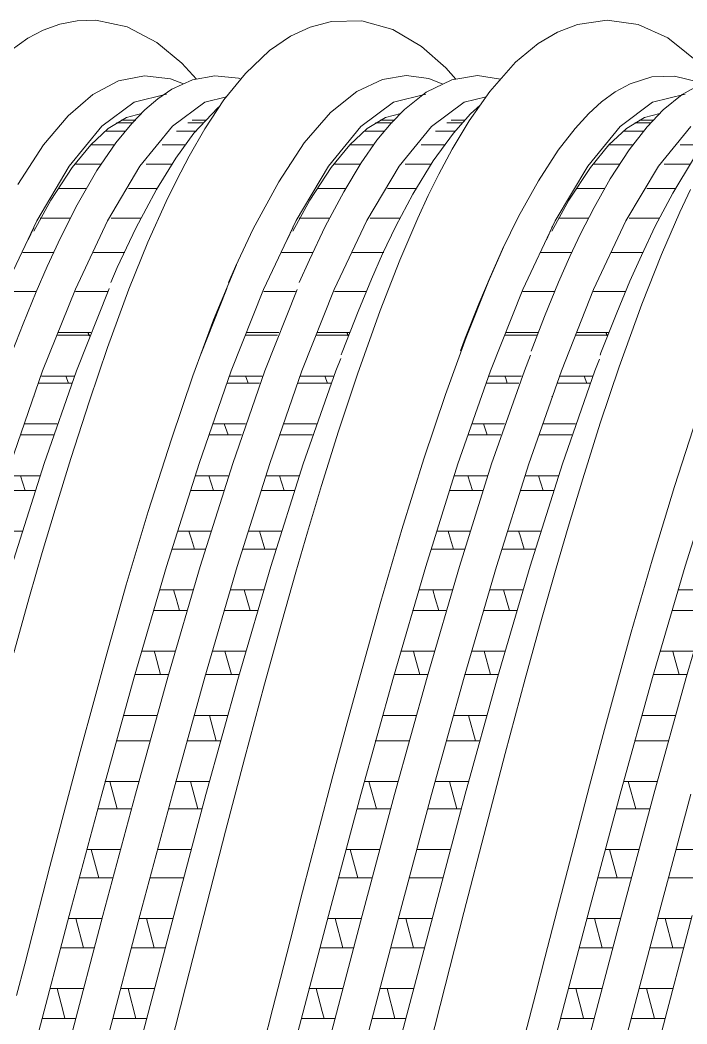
# Model space of a CAD drawing. Header units: millimetres. Extents: x 4229 to 8429, y -1187 to 1783.
# Drawn here: x 6300.36 to 6318.78, y -365.31 to -337.58 of the extents above; entities that cross this region are included whole.
import ezdxf

# ---------------------------------------------------------------- set-up
doc = ezdxf.new("R2010")
doc.units = ezdxf.units.MM

msp = doc.modelspace()

# ---------------------------------------------------------------- linework, layer by layer
at = {"linetype": 'Continuous', "lineweight": 5}
for p, q in [((6301.454, -337.697), (6300.999, -337.861)), ((6301.94, -337.602), (6301.454, -337.697)), ((6302.453, -337.59), (6301.94, -337.602)), ((6303.319, -337.774), (6302.453, -337.59)), ((6308.963, -337.622), (6308.373, -337.777)), ((6309.803, -337.609), (6308.963, -337.622)), ((6310.656, -337.846), (6309.803, -337.609)), ((6316.58, -337.584), (6315.763, -337.702)), ((6317.434, -337.705), (6316.58, -337.584)), ((6300.999, -337.861), (6300.576, -338.085)), ((6304.142, -338.202), (6303.319, -337.774)), ((6308.373, -337.777), (6307.827, -338.033)), ((6311.452, -338.31), (6310.656, -337.846)), ((6315.204, -337.916), (6314.671, -338.232)), ((6315.763, -337.702), (6315.204, -337.916)), ((6318.259, -338.073), (6317.434, -337.705)), ((6300.576, -338.085), (6300.114, -338.411)), ((6304.83, -338.771), (6304.142, -338.202)), ((6307.827, -338.033), (6307.254, -338.426)), ((6314.671, -338.232), (6314.052, -338.747)), ((6319.286, -338.907), (6318.259, -338.073)), ((6307.254, -338.426), (6306.586, -339.059)), ((6312.121, -338.899), (6311.452, -338.31)), ((6305.238, -339.213), (6304.83, -338.771)), ((6314.052, -338.747), (6313.34, -339.553)), ((6306.586, -339.059), (6305.994, -339.79)), ((6312.395, -339.218), (6312.121, -338.899)), ((6303.076, -339.266), (6302.369, -339.642)), ((6303.796, -339.121), (6303.076, -339.266)), ((6304.519, -339.206), (6303.796, -339.121)), ((6304.875, -339.347), (6304.519, -339.206)), ((6305.122, -339.235), (6304.552, -339.495)), ((6305.737, -339.122), (6305.122, -339.235)), ((6306.393, -339.185), (6305.737, -339.122)), ((6306.461, -339.212), (6306.393, -339.185)), ((6310.372, -339.223), (6309.662, -339.554)), ((6311.029, -339.119), (6310.372, -339.223)), ((6311.654, -339.199), (6311.029, -339.119)), ((6312.285, -339.236), (6311.577, -339.579)), ((6312.039, -339.355), (6311.654, -339.199)), ((6312.999, -339.119), (6312.285, -339.236)), ((6313.636, -339.218), (6312.999, -339.119)), ((6317.214, -339.342), (6316.798, -339.567)), ((6317.81, -339.156), (6317.214, -339.342)), ((6318.442, -339.13), (6317.81, -339.156)), ((6319.118, -339.298), (6318.442, -339.13)), ((6319.249, -339.307), (6318.65, -339.636)), ((6304.401, -339.631), (6303.51, -339.854)), ((6304.552, -339.495), (6304.162, -339.76)), ((6304.402, -339.631), (6304.401, -339.631)), ((6309.662, -339.554), (6308.937, -340.134)), ((6311.567, -339.631), (6310.675, -339.853)), ((6311.577, -339.579), (6310.98, -340.05)), ((6313.34, -339.553), (6312.764, -340.371)), ((6316.798, -339.567), (6316.419, -339.845)), ((6318.731, -339.631), (6317.829, -339.854)), ((6318.65, -339.636), (6318.126, -340.065)), ((6302.369, -339.642), (6301.685, -340.229)), ((6303.51, -339.854), (6302.618, -340.518)), ((6304.162, -339.76), (6303.806, -340.066)), ((6305.464, -339.854), (6304.572, -340.518)), ((6305.994, -339.79), (6305.463, -340.592)), ((6306.064, -339.704), (6305.464, -339.854)), ((6310.675, -339.853), (6309.772, -340.521)), ((6312.629, -339.853), (6311.726, -340.521)), ((6313.235, -339.702), (6312.629, -339.853)), ((6316.419, -339.845), (6316.073, -340.162)), ((6317.829, -339.854), (6316.938, -340.52)), ((6303.298, -340.276), (6303.719, -340.163)), ((6303.806, -340.066), (6303.444, -340.438)), ((6305.82, -340.006), (6305.164, -340.708)), ((6305.881, -339.96), (6305.82, -340.006)), ((6308.937, -340.134), (6308.211, -340.975)), ((6310.454, -340.276), (6310.875, -340.163)), ((6310.98, -340.05), (6310.608, -340.43)), ((6312.808, -340.173), (6312.33, -340.711)), ((6313.07, -339.936), (6312.808, -340.173)), ((6316.073, -340.162), (6315.693, -340.578)), ((6317.615, -340.276), (6318.036, -340.163)), ((6318.126, -340.065), (6317.687, -340.532)), ((6301.685, -340.229), (6301.009, -341.03)), ((6302.795, -340.582), (6303.298, -340.276)), ((6303.444, -340.438), (6303.003, -340.978)), ((6303.481, -340.423), (6303.025, -340.423)), ((6303.472, -340.423), (6303.057, -340.423)), ((6303.554, -340.347), (6303.156, -340.347)), ((6303.537, -340.347), (6303.182, -340.347)), ((6305.423, -340.423), (6304.996, -340.423)), ((6305.499, -340.347), (6305.118, -340.347)), ((6309.951, -340.582), (6310.454, -340.276)), ((6310.636, -340.423), (6310.181, -340.423)), ((6310.628, -340.423), (6310.213, -340.423)), ((6310.608, -340.43), (6310.219, -340.903)), ((6310.71, -340.347), (6310.312, -340.347)), ((6310.693, -340.347), (6310.338, -340.347)), ((6312.579, -340.423), (6312.152, -340.423)), ((6312.655, -340.347), (6312.274, -340.347)), ((6312.764, -340.371), (6312.295, -341.153)), ((6317.113, -340.582), (6317.615, -340.276)), ((6317.798, -340.423), (6317.342, -340.423)), ((6317.79, -340.423), (6317.374, -340.423)), ((6317.871, -340.347), (6317.473, -340.347)), ((6317.854, -340.347), (6317.5, -340.347)), ((6302.618, -340.518), (6301.715, -341.618)), ((6302.312, -341.033), (6302.795, -340.582)), ((6303.26, -340.652), (6302.714, -340.652)), ((6303.279, -340.652), (6302.721, -340.652)), ((6304.572, -340.518), (6303.669, -341.618)), ((6305.164, -340.708), (6304.662, -341.396)), ((6305.232, -340.652), (6304.68, -340.652)), ((6305.463, -340.592), (6305.031, -341.343)), ((6309.772, -340.521), (6308.881, -341.617)), ((6309.468, -341.033), (6309.951, -340.582)), ((6310.416, -340.652), (6309.87, -340.652)), ((6310.435, -340.652), (6309.876, -340.652)), ((6311.726, -340.521), (6310.835, -341.617)), ((6312.33, -340.711), (6311.777, -341.469)), ((6312.388, -340.652), (6311.836, -340.652)), ((6315.693, -340.578), (6315.228, -341.182)), ((6316.938, -340.52), (6316.047, -341.615)), ((6316.63, -341.033), (6317.113, -340.582)), ((6317.577, -340.652), (6317.032, -340.652)), ((6317.596, -340.652), (6317.038, -340.652)), ((6317.687, -340.532), (6317.19, -341.172)), ((6318.892, -340.52), (6318.001, -341.615)), ((6303.003, -340.978), (6302.482, -341.738)), ((6308.211, -340.975), (6307.505, -342.052)), ((6310.219, -340.903), (6309.786, -341.523)), ((6301.009, -341.03), (6300.295, -342.122)), ((6301.803, -341.653), (6302.312, -341.033)), ((6302.982, -341.032), (6302.313, -341.032)), ((6302.979, -341.032), (6302.319, -341.032)), ((6304.934, -341.032), (6304.284, -341.032)), ((6308.959, -341.653), (6309.468, -341.033)), ((6310.137, -341.032), (6309.469, -341.032)), ((6310.135, -341.032), (6309.475, -341.032)), ((6312.089, -341.032), (6311.439, -341.032)), ((6312.295, -341.153), (6311.925, -341.841)), ((6315.228, -341.182), (6314.679, -342.027)), ((6316.121, -341.653), (6316.63, -341.033)), ((6317.299, -341.032), (6316.63, -341.032)), ((6317.297, -341.032), (6316.637, -341.032)), ((6317.19, -341.172), (6316.667, -341.97)), ((6319.251, -341.032), (6318.601, -341.032)), ((6300.652, -341.561), (6300.651, -341.561)), ((6300.738, -341.438), (6300.738, -341.435)), ((6302.61, -341.561), (6301.879, -341.561)), ((6302.598, -341.561), (6301.882, -341.561)), ((6304.568, -341.561), (6303.842, -341.561)), ((6304.662, -341.396), (6304.128, -342.264)), ((6305.031, -341.343), (6304.689, -341.997)), ((6307.808, -341.561), (6307.807, -341.561)), ((6307.894, -341.438), (6307.894, -341.435)), ((6309.766, -341.561), (6309.035, -341.561)), ((6309.754, -341.561), (6309.038, -341.561)), ((6309.786, -341.523), (6309.301, -342.325)), ((6311.724, -341.561), (6310.998, -341.561)), ((6311.777, -341.469), (6311.21, -342.397)), ((6314.969, -341.561), (6314.968, -341.561)), ((6315.055, -341.438), (6315.055, -341.435)), ((6316.927, -341.561), (6316.196, -341.561)), ((6316.915, -341.561), (6316.199, -341.561)), ((6318.885, -341.561), (6318.159, -341.561)), ((6318.967, -341.419), (6318.391, -342.361)), ((6301.715, -341.618), (6300.824, -343.126)), ((6301.207, -342.555), (6301.803, -341.653)), ((6302.482, -341.738), (6301.933, -342.691)), ((6303.669, -341.618), (6302.778, -343.126)), ((6308.881, -341.617), (6307.99, -343.124)), ((6308.363, -342.555), (6308.959, -341.653)), ((6310.835, -341.617), (6309.944, -343.124)), ((6311.925, -341.841), (6311.634, -342.428)), ((6316.047, -341.615), (6315.144, -343.128)), ((6315.524, -342.555), (6316.121, -341.653)), ((6318.001, -341.615), (6317.098, -343.128)), ((6304.689, -341.997), (6304.396, -342.598)), ((6307.505, -342.052), (6306.801, -343.354)), ((6314.679, -342.027), (6314.134, -343.008)), ((6316.667, -341.97), (6316.218, -342.762)), ((6302.19, -342.235), (6301.409, -342.235)), ((6302.199, -342.235), (6301.418, -342.235)), ((6303.801, -342.235), (6303.356, -342.235)), ((6304.151, -342.235), (6303.371, -342.235)), ((6304.128, -342.264), (6303.559, -343.332)), ((6309.346, -342.235), (6308.565, -342.235)), ((6309.355, -342.235), (6308.574, -342.235)), ((6309.301, -342.325), (6308.79, -343.284)), ((6310.957, -342.235), (6310.512, -342.235)), ((6311.307, -342.235), (6310.526, -342.235)), ((6311.21, -342.397), (6310.742, -343.279)), ((6316.508, -342.235), (6315.727, -342.235)), ((6316.516, -342.235), (6315.736, -342.235)), ((6318.118, -342.235), (6317.673, -342.235)), ((6318.468, -342.235), (6317.688, -342.235)), ((6318.391, -342.361), (6317.91, -343.276)), ((6318.88, -342.263), (6318.587, -342.888)), ((6300.738, -343.416), (6301.207, -342.555)), ((6304.396, -342.598), (6303.893, -343.72)), ((6307.894, -343.416), (6308.363, -342.555)), ((6311.634, -342.428), (6311.345, -343.052)), ((6315.055, -343.416), (6315.524, -342.555)), ((6301.933, -342.691), (6301.476, -343.597)), ((6316.218, -342.762), (6315.846, -343.49)), ((6318.587, -342.888), (6318.08, -344.056)), ((6300.824, -343.126), (6299.932, -345.019)), ((6301.75, -343.051), (6300.917, -343.051)), ((6301.751, -343.051), (6300.937, -343.051)), ((6302.778, -343.126), (6301.887, -345.019)), ((6303.707, -343.051), (6302.875, -343.051)), ((6303.709, -343.051), (6302.876, -343.051)), ((6307.99, -343.124), (6307.087, -345.025)), ((6308.906, -343.051), (6308.073, -343.051)), ((6308.907, -343.051), (6308.093, -343.051)), ((6309.944, -343.124), (6309.041, -345.025)), ((6310.863, -343.051), (6310.03, -343.051)), ((6310.865, -343.051), (6310.032, -343.051)), ((6311.345, -343.052), (6310.851, -344.215)), ((6314.134, -343.008), (6313.69, -343.912)), ((6315.144, -343.128), (6314.252, -345.022)), ((6316.067, -343.051), (6315.234, -343.051)), ((6316.069, -343.051), (6315.254, -343.051)), ((6317.098, -343.128), (6316.206, -345.022)), ((6318.025, -343.051), (6317.192, -343.051)), ((6318.026, -343.051), (6317.194, -343.051)), ((6300.738, -343.319), (6300.585, -343.65)), ((6300.738, -343.298), (6300.738, -343.319)), ((6303.559, -343.332), (6303.047, -344.417)), ((6306.801, -343.354), (6306.314, -344.387)), ((6307.894, -343.319), (6307.741, -343.65)), ((6307.894, -343.298), (6307.894, -343.319)), ((6308.79, -343.284), (6308.352, -344.202)), ((6310.742, -343.279), (6310.375, -344.045)), ((6315.055, -343.319), (6314.902, -343.65)), ((6315.055, -343.298), (6315.055, -343.319)), ((6315.846, -343.49), (6315.55, -344.118)), ((6317.91, -343.276), (6317.525, -344.086)), ((6301.476, -343.597), (6301.109, -344.39)), ((6303.893, -343.72), (6303.367, -345.017)), ((6301.286, -344.003), (6300.433, -344.003)), ((6301.287, -344.003), (6300.738, -344.003)), ((6303.25, -344.003), (6302.385, -344.003)), ((6303.239, -344.003), (6302.386, -344.003)), ((6306.489, -344.003), (6306.487, -344.003)), ((6308.442, -344.003), (6307.589, -344.003)), ((6308.443, -344.003), (6307.894, -344.003)), ((6310.406, -344.003), (6309.54, -344.003)), ((6310.395, -344.003), (6309.542, -344.003)), ((6310.375, -344.045), (6310.066, -344.744)), ((6313.298, -344.803), (6313.717, -343.859)), ((6313.69, -343.912), (6313.346, -344.682)), ((6313.65, -344.003), (6313.648, -344.003)), ((6315.603, -344.003), (6314.75, -344.003)), ((6315.604, -344.003), (6315.055, -344.003)), ((6317.567, -344.003), (6316.702, -344.003)), ((6317.556, -344.003), (6316.703, -344.003)), ((6318.08, -344.056), (6317.536, -345.427)), ((6305.702, -345.866), (6306.335, -344.341)), ((6308.352, -344.202), (6308.074, -344.833)), ((6310.851, -344.215), (6310.313, -345.602)), ((6315.55, -344.118), (6315.239, -344.825)), ((6317.525, -344.086), (6317.21, -344.793)), ((6301.109, -344.39), (6300.804, -345.092)), ((6303.047, -344.417), (6302.866, -344.837)), ((6306.314, -344.387), (6306.12, -344.837)), ((6310.066, -344.744), (6309.698, -345.632)), ((6312.683, -346.356), (6313.298, -344.803)), ((6313.346, -344.682), (6313.037, -345.42)), ((6315.239, -344.825), (6314.848, -345.775)), ((6317.21, -344.793), (6316.844, -345.667)), ((6300.809, -345.085), (6299.934, -345.085)), ((6300.804, -345.092), (6300.444, -345.97)), ((6300.815, -345.085), (6300.738, -345.085)), ((6301.887, -345.019), (6300.984, -347.276)), ((6302.76, -345.085), (6301.887, -345.085)), ((6302.774, -345.085), (6301.892, -345.085)), ((6302.81, -345.025), (6301.919, -347.272)), ((6303.367, -345.017), (6302.774, -346.63)), ((6302.821, -345.001), (6302.81, -345.025)), ((6306.063, -345.025), (6305.342, -346.843)), ((6306.076, -344.998), (6306.063, -345.025)), ((6307.087, -345.025), (6306.195, -347.272)), ((6307.965, -345.085), (6307.09, -345.085)), ((6308.018, -345.025), (6307.126, -347.272)), ((6307.971, -345.085), (6307.894, -345.085)), ((6309.041, -345.025), (6308.149, -347.272)), ((6309.916, -345.085), (6309.043, -345.085)), ((6309.929, -345.085), (6309.048, -345.085)), ((6314.252, -345.022), (6313.361, -347.269)), ((6315.126, -345.085), (6314.251, -345.085)), ((6315.132, -345.085), (6315.055, -345.085)), ((6316.206, -345.022), (6315.315, -347.269)), ((6317.077, -345.085), (6316.204, -345.085)), ((6317.091, -345.085), (6316.21, -345.085)), ((6313.037, -345.42), (6312.66, -346.369)), ((6317.536, -345.427), (6316.909, -347.159)), ((6309.698, -345.632), (6309.258, -346.758)), ((6310.313, -345.602), (6309.682, -347.36)), ((6316.844, -345.667), (6316.408, -346.777)), ((6300.444, -345.97), (6300.144, -346.747)), ((6305.134, -347.41), (6305.702, -345.866)), ((6314.848, -345.775), (6314.478, -346.733)), ((6302.269, -346.291), (6301.383, -346.291)), ((6302.283, -346.291), (6301.394, -346.291)), ((6301.415, -346.211), (6302.302, -346.211)), ((6301.426, -346.211), (6302.315, -346.211)), ((6302.265, -346.303), (6302.228, -346.211)), ((6302.276, -346.311), (6302.237, -346.211)), ((6307.475, -346.291), (6306.586, -346.291)), ((6306.618, -346.211), (6307.507, -346.211)), ((6309.425, -346.291), (6308.539, -346.291)), ((6309.439, -346.291), (6308.55, -346.291)), ((6308.571, -346.211), (6309.458, -346.211)), ((6308.582, -346.211), (6309.471, -346.211)), ((6309.421, -346.303), (6309.384, -346.211)), ((6309.432, -346.311), (6309.393, -346.211)), ((6314.637, -346.291), (6313.747, -346.291)), ((6313.78, -346.211), (6314.669, -346.211)), ((6316.587, -346.291), (6315.701, -346.291)), ((6316.6, -346.291), (6315.711, -346.291)), ((6315.732, -346.211), (6316.619, -346.211)), ((6315.744, -346.211), (6316.632, -346.211)), ((6316.582, -346.303), (6316.545, -346.211)), ((6316.593, -346.311), (6316.554, -346.211)), ((6312.114, -347.924), (6312.683, -346.356)), ((6312.66, -346.369), (6312.53, -346.717)), ((6302.774, -346.63), (6302.274, -348.101)), ((6309.258, -346.758), (6309.233, -346.826)), ((6314.463, -346.838), (6314.292, -347.269)), ((6316.408, -346.777), (6316.385, -346.84)), ((6309.218, -346.932), (6309.084, -347.269)), ((6316.37, -346.946), (6316.238, -347.276)), ((6300.984, -347.276), (6300.092, -349.838)), ((6301.919, -347.272), (6301.027, -349.834)), ((6306.195, -347.272), (6305.304, -349.834)), ((6307.126, -347.272), (6306.235, -349.834)), ((6308.149, -347.272), (6307.258, -349.834)), ((6309.084, -347.269), (6308.181, -349.842)), ((6309.682, -347.36), (6309.158, -348.934)), ((6313.361, -347.269), (6312.458, -349.842)), ((6314.292, -347.269), (6313.389, -349.842)), ((6315.315, -347.269), (6314.412, -349.842)), ((6316.238, -347.276), (6315.347, -349.838)), ((6316.909, -347.159), (6316.389, -348.72)), ((6301.782, -347.614), (6300.878, -347.614)), ((6301.787, -347.614), (6300.888, -347.614)), ((6300.949, -347.417), (6301.852, -347.417)), ((6300.963, -347.417), (6301.858, -347.417)), ((6301.626, -347.417), (6301.699, -347.614)), ((6301.627, -347.417), (6301.701, -347.614)), ((6304.539, -349.156), (6305.134, -347.41)), ((6306.978, -347.614), (6306.08, -347.614)), ((6306.154, -347.417), (6307.051, -347.417)), ((6306.615, -347.488), (6306.588, -347.417)), ((6306.659, -347.614), (6306.615, -347.488)), ((6308.938, -347.614), (6308.034, -347.614)), ((6308.942, -347.614), (6308.044, -347.614)), ((6308.104, -347.417), (6309.008, -347.417)), ((6308.119, -347.417), (6309.014, -347.417)), ((6308.782, -347.417), (6308.855, -347.614)), ((6308.783, -347.417), (6308.857, -347.614)), ((6314.14, -347.614), (6313.241, -347.614)), ((6313.315, -347.417), (6314.213, -347.417)), ((6313.776, -347.488), (6313.75, -347.417)), ((6313.82, -347.614), (6313.776, -347.488)), ((6316.099, -347.614), (6315.195, -347.614)), ((6316.104, -347.614), (6315.206, -347.614)), ((6315.266, -347.417), (6316.169, -347.417)), ((6315.28, -347.417), (6316.175, -347.417)), ((6315.944, -347.417), (6316.017, -347.614)), ((6315.944, -347.417), (6316.019, -347.614)), ((6311.517, -349.702), (6312.114, -347.924)), ((6300.738, -347.978), (6300.738, -347.994)), ((6302.274, -348.101), (6301.76, -349.691)), ((6307.894, -347.978), (6307.894, -347.994)), ((6315.055, -347.978), (6315.055, -347.994)), ((6300.473, -348.739), (6301.385, -348.739)), ((6300.738, -348.739), (6301.389, -348.739)), ((6305.68, -348.739), (6306.584, -348.739)), ((6306.003, -348.739), (6306.107, -349.044)), ((6307.629, -348.739), (6308.541, -348.739)), ((6307.894, -348.739), (6308.545, -348.739)), ((6312.841, -348.739), (6313.745, -348.739)), ((6313.165, -348.739), (6313.269, -349.044)), ((6314.79, -348.739), (6315.702, -348.739)), ((6315.055, -348.739), (6315.706, -348.739)), ((6316.389, -348.72), (6315.91, -350.254)), ((6318.441, -350.469), (6319.053, -348.565)), ((6301.284, -349.044), (6300.371, -349.044)), ((6301.288, -349.044), (6300.738, -349.044)), ((6306.479, -349.044), (6305.574, -349.044)), ((6308.439, -349.044), (6307.527, -349.044)), ((6308.443, -349.044), (6307.894, -349.044)), ((6309.158, -348.934), (6308.687, -350.435)), ((6313.64, -349.044), (6312.735, -349.044)), ((6315.601, -349.044), (6314.688, -349.044)), ((6315.605, -349.044), (6315.055, -349.044)), ((6303.901, -351.156), (6304.539, -349.156)), ((6301.027, -349.834), (6300.124, -352.68)), ((6301.76, -349.691), (6301.325, -351.103)), ((6305.304, -349.834), (6304.401, -352.68)), ((6306.235, -349.834), (6305.332, -352.68)), ((6307.258, -349.834), (6306.355, -352.68)), ((6308.181, -349.842), (6307.29, -352.675)), ((6310.909, -351.656), (6311.517, -349.702)), ((6312.458, -349.842), (6311.567, -352.675)), ((6313.389, -349.842), (6312.498, -352.675)), ((6314.412, -349.842), (6313.521, -352.675)), ((6315.347, -349.838), (6314.456, -352.671)), ((6319.624, -349.838), (6318.732, -352.671)), ((6299.996, -350.17), (6300.909, -350.17)), ((6300.498, -350.574), (6300.369, -350.17)), ((6300.738, -350.17), (6300.913, -350.17)), ((6305.199, -350.17), (6306.11, -350.17)), ((6305.703, -350.574), (6305.573, -350.17)), ((6307.152, -350.17), (6308.065, -350.17)), ((6307.654, -350.574), (6307.524, -350.17)), ((6307.894, -350.17), (6308.069, -350.17)), ((6312.361, -350.17), (6313.271, -350.17)), ((6312.864, -350.574), (6312.735, -350.17)), ((6314.314, -350.17), (6315.227, -350.17)), ((6314.815, -350.574), (6314.686, -350.17)), ((6315.055, -350.17), (6315.23, -350.17)), ((6308.687, -350.435), (6308.3, -351.726)), ((6315.91, -350.254), (6315.507, -351.589)), ((6300.776, -350.574), (6299.864, -350.574)), ((6300.786, -350.574), (6300.738, -350.574)), ((6305.979, -350.574), (6305.069, -350.574)), ((6307.932, -350.574), (6307.02, -350.574)), ((6307.942, -350.574), (6307.894, -350.574)), ((6313.14, -350.574), (6312.23, -350.574)), ((6315.093, -350.574), (6314.181, -350.574)), ((6315.103, -350.574), (6315.055, -350.574)), ((6317.825, -352.497), (6318.441, -350.469)), ((6301.325, -351.103), (6300.972, -352.289)), ((6303.294, -353.186), (6303.901, -351.156)), ((6299.51, -351.7), (6300.424, -351.7)), ((6304.711, -351.7), (6305.632, -351.7)), ((6305.022, -351.7), (6305.093, -351.92)), ((6306.666, -351.7), (6307.58, -351.7)), ((6306.974, -351.7), (6307.004, -351.795)), ((6307.004, -351.795), (6307.126, -352.194)), ((6308.3, -351.726), (6307.98, -352.837)), ((6310.331, -353.639), (6310.909, -351.656)), ((6311.873, -351.7), (6312.793, -351.7)), ((6312.184, -351.7), (6312.255, -351.92)), ((6313.827, -351.7), (6314.741, -351.7)), ((6314.135, -351.7), (6314.165, -351.795)), ((6314.165, -351.795), (6314.287, -352.194)), ((6315.507, -351.589), (6315.175, -352.723)), ((6305.093, -351.92), (6305.175, -352.194)), ((6312.255, -351.92), (6312.336, -352.194)), ((6300.972, -352.289), (6300.622, -353.504)), ((6305.48, -352.194), (6304.561, -352.194)), ((6307.425, -352.194), (6306.51, -352.194)), ((6312.642, -352.194), (6311.722, -352.194)), ((6314.586, -352.194), (6313.671, -352.194)), ((6314.456, -352.671), (6313.553, -355.741)), ((6317.247, -354.487), (6317.825, -352.497)), ((6318.732, -352.671), (6317.829, -355.741)), ((6319.663, -352.671), (6318.76, -355.741)), ((6304.401, -352.68), (6303.51, -355.736)), ((6305.332, -352.68), (6304.441, -355.736)), ((6306.355, -352.68), (6305.464, -355.736)), ((6307.29, -352.675), (6306.399, -355.732)), ((6307.98, -352.837), (6307.594, -354.202)), ((6311.567, -352.675), (6310.675, -355.732)), ((6312.498, -352.675), (6311.606, -355.732)), ((6313.521, -352.675), (6312.629, -355.732)), ((6315.175, -352.723), (6314.788, -354.072)), ((6302.737, -355.152), (6303.294, -353.186)), ((6304.219, -353.319), (6305.134, -353.319)), ((6304.671, -353.559), (6304.599, -353.319)), ((6306.172, -353.319), (6307.087, -353.319)), ((6306.717, -353.894), (6306.552, -353.319)), ((6311.38, -353.319), (6312.296, -353.319)), ((6311.832, -353.559), (6311.76, -353.319)), ((6313.334, -353.319), (6314.248, -353.319)), ((6313.878, -353.894), (6313.713, -353.319)), ((6318.546, -353.319), (6319.462, -353.319)), ((6300.622, -353.504), (6300.188, -355.064)), ((6304.766, -353.894), (6304.671, -353.559)), ((6309.762, -355.658), (6310.331, -353.639)), ((6311.928, -353.894), (6311.832, -353.559)), ((6304.966, -353.894), (6304.044, -353.894)), ((6306.917, -353.894), (6306.002, -353.894)), ((6312.127, -353.894), (6311.206, -353.894)), ((6314.078, -353.894), (6313.163, -353.894)), ((6319.293, -353.894), (6318.372, -353.894)), ((6307.594, -354.202), (6307.116, -355.928)), ((6314.788, -354.072), (6314.313, -355.783)), ((6316.889, -355.765), (6317.247, -354.487)), ((6302.396, -356.402), (6302.737, -355.152)), ((6303.715, -355.019), (6304.641, -355.019)), ((6304.064, -355.019), (6304.088, -355.1)), ((6304.088, -355.1), (6304.244, -355.663)), ((6305.667, -355.019), (6306.59, -355.019)), ((6306.018, -355.019), (6306.198, -355.663)), ((6310.876, -355.019), (6311.802, -355.019)), ((6311.225, -355.019), (6311.249, -355.1)), ((6311.249, -355.1), (6311.406, -355.663)), ((6312.828, -355.019), (6313.751, -355.019)), ((6313.18, -355.019), (6313.359, -355.663)), ((6318.042, -355.019), (6318.968, -355.019)), ((6318.391, -355.019), (6318.415, -355.1)), ((6318.415, -355.1), (6318.572, -355.663)), ((6304.455, -355.663), (6303.532, -355.663)), ((6306.409, -355.663), (6305.481, -355.663)), ((6309.394, -356.997), (6309.762, -355.658)), ((6311.616, -355.663), (6310.693, -355.663)), ((6313.571, -355.663), (6312.643, -355.663)), ((6318.782, -355.663), (6317.859, -355.663)), ((6303.51, -355.736), (6302.618, -358.963)), ((6304.441, -355.736), (6303.549, -358.963)), ((6305.464, -355.736), (6304.572, -358.963)), ((6306.399, -355.732), (6305.496, -358.972)), ((6307.116, -355.928), (6306.559, -357.993)), ((6310.675, -355.732), (6309.772, -358.972)), ((6311.606, -355.732), (6310.703, -358.972)), ((6312.629, -355.732), (6311.726, -358.972)), ((6313.553, -355.741), (6312.661, -358.968)), ((6314.313, -355.783), (6313.76, -357.843)), ((6316.504, -357.177), (6316.889, -355.765)), ((6317.829, -355.741), (6316.938, -358.968)), ((6318.76, -355.741), (6317.869, -358.968)), ((6302.022, -357.787), (6302.396, -356.402)), ((6303.211, -356.788), (6304.134, -356.788)), ((6305.167, -356.788), (6306.093, -356.788)), ((6305.781, -357.491), (6305.589, -356.788)), ((6310.373, -356.788), (6311.296, -356.788)), ((6312.328, -356.788), (6313.254, -356.788)), ((6312.942, -357.491), (6312.75, -356.788)), ((6317.539, -356.788), (6318.462, -356.788)), ((6309, -358.457), (6309.394, -356.997)), ((6316.091, -358.733), (6316.504, -357.177)), ((6303.942, -357.491), (6303.011, -357.491)), ((6305.9, -357.491), (6304.971, -357.491)), ((6311.103, -357.491), (6310.173, -357.491)), ((6313.062, -357.491), (6312.132, -357.491)), ((6318.269, -357.491), (6317.339, -357.491)), ((6301.617, -359.31), (6302.022, -357.787)), ((6313.76, -357.843), (6313.236, -359.856)), ((6306.559, -357.993), (6306.035, -359.985)), ((6308.583, -360.037), (6309, -358.457)), ((6302.706, -358.616), (6303.633, -358.616)), ((6303.041, -359.366), (6302.836, -358.616)), ((6304.658, -358.616), (6305.592, -358.616)), ((6305.066, -358.616), (6305.269, -359.366)), ((6309.868, -358.616), (6310.794, -358.616)), ((6310.203, -359.366), (6309.997, -358.616)), ((6311.82, -358.616), (6312.753, -358.616)), ((6312.227, -358.616), (6312.43, -359.366)), ((6315.647, -360.44), (6316.091, -358.733)), ((6317.034, -358.616), (6317.96, -358.616)), ((6317.369, -359.366), (6317.163, -358.616)), ((6302.618, -358.963), (6301.715, -362.32)), ((6303.549, -358.963), (6302.646, -362.32)), ((6304.572, -358.963), (6303.669, -362.32)), ((6305.496, -358.972), (6304.604, -362.315)), ((6309.772, -358.972), (6308.881, -362.315)), ((6310.703, -358.972), (6309.812, -362.315)), ((6311.726, -358.972), (6310.835, -362.315)), ((6312.661, -358.968), (6311.77, -362.31)), ((6316.938, -358.968), (6316.047, -362.31)), ((6317.869, -358.968), (6316.978, -362.31)), ((6318.892, -358.968), (6318.001, -362.31)), ((6301.182, -360.965), (6301.617, -359.31)), ((6303.432, -359.366), (6302.504, -359.366)), ((6305.387, -359.366), (6304.458, -359.366)), ((6310.593, -359.366), (6309.665, -359.366)), ((6312.548, -359.366), (6311.619, -359.366)), ((6317.759, -359.366), (6316.831, -359.366)), ((6313.236, -359.856), (6312.622, -362.236)), ((6306.035, -359.985), (6305.437, -362.316)), ((6308.163, -361.662), (6308.583, -360.037)), ((6302.202, -360.491), (6303.132, -360.491)), ((6302.32, -360.491), (6302.533, -361.276)), ((6304.156, -360.491), (6305.084, -360.491)), ((6309.363, -360.491), (6310.293, -360.491)), ((6309.482, -360.491), (6309.694, -361.276)), ((6311.317, -360.491), (6312.245, -360.491)), ((6315.208, -362.133), (6315.647, -360.44)), ((6316.529, -360.491), (6317.459, -360.491)), ((6316.648, -360.491), (6316.86, -361.276)), ((6318.483, -360.491), (6319.411, -360.491)), ((6300.792, -362.471), (6301.182, -360.965)), ((6302.922, -361.276), (6301.993, -361.276)), ((6304.872, -361.276), (6303.947, -361.276)), ((6310.084, -361.276), (6309.154, -361.276)), ((6312.033, -361.276), (6311.108, -361.276)), ((6317.25, -361.276), (6316.32, -361.276)), ((6319.199, -361.276), (6318.274, -361.276)), ((6307.819, -363.015), (6308.163, -361.662)), ((6301.715, -362.32), (6300.824, -365.72)), ((6302.646, -362.32), (6301.755, -365.72)), ((6303.669, -362.32), (6302.778, -365.72)), ((6304.604, -362.315), (6303.713, -365.715)), ((6305.437, -362.316), (6304.934, -364.296)), ((6308.881, -362.315), (6307.99, -365.715)), ((6309.812, -362.315), (6308.921, -365.715)), ((6310.835, -362.315), (6309.944, -365.715)), ((6311.77, -362.31), (6310.867, -365.725)), ((6312.622, -362.236), (6312.102, -364.259)), ((6314.86, -363.481), (6315.208, -362.133)), ((6316.047, -362.31), (6315.144, -365.725)), ((6316.978, -362.31), (6316.075, -365.725)), ((6318.001, -362.31), (6317.098, -365.725)), ((6318.924, -362.32), (6318.033, -365.72)), ((6300.487, -363.658), (6300.792, -362.471)), ((6301.693, -362.402), (6302.623, -362.402)), ((6302.111, -363.211), (6301.9, -362.402)), ((6303.647, -362.402), (6304.573, -362.402)), ((6304.069, -363.211), (6303.856, -362.402)), ((6308.854, -362.402), (6309.785, -362.402)), ((6309.273, -363.211), (6309.061, -362.402)), ((6310.808, -362.402), (6311.734, -362.402)), ((6311.231, -363.211), (6311.017, -362.402)), ((6316.02, -362.402), (6316.951, -362.402)), ((6316.439, -363.211), (6316.227, -362.402)), ((6317.974, -362.402), (6318.9, -362.402)), ((6318.397, -363.211), (6318.183, -362.402)), ((6307.553, -364.058), (6307.819, -363.015)), ((6302.409, -363.211), (6301.478, -363.211)), ((6304.358, -363.211), (6303.432, -363.211)), ((6309.57, -363.211), (6308.64, -363.211)), ((6311.52, -363.211), (6310.594, -363.211)), ((6314.608, -364.462), (6314.86, -363.481)), ((6316.736, -363.211), (6315.806, -363.211)), ((6318.686, -363.211), (6317.76, -363.211)), ((6300.265, -364.528), (6300.487, -363.658)), ((6304.934, -364.296), (6304.488, -366.043)), ((6307.344, -364.879), (6307.553, -364.058)), ((6312.102, -364.259), (6311.648, -366.031)), ((6301.18, -364.336), (6302.111, -364.336)), ((6301.383, -364.336), (6301.548, -364.969)), ((6303.135, -364.336), (6304.064, -364.336)), ((6303.342, -364.336), (6303.556, -365.157)), ((6308.342, -364.336), (6309.273, -364.336)), ((6308.544, -364.336), (6308.71, -364.969)), ((6310.296, -364.336), (6311.225, -364.336)), ((6310.503, -364.336), (6310.718, -365.157)), ((6314.309, -365.628), (6314.608, -364.462)), ((6315.508, -364.336), (6316.439, -364.336)), ((6315.71, -364.336), (6315.876, -364.969)), ((6317.462, -364.336), (6318.391, -364.336)), ((6317.669, -364.336), (6317.884, -365.157)), ((6301.548, -364.969), (6301.598, -365.157)), ((6307.077, -365.922), (6307.344, -364.879)), ((6308.71, -364.969), (6308.76, -365.157)), ((6315.876, -364.969), (6315.926, -365.157)), ((6301.895, -365.157), (6300.964, -365.157)), ((6303.849, -365.157), (6302.918, -365.157)), ((6309.056, -365.157), (6308.125, -365.157)), ((6311.01, -365.157), (6310.079, -365.157)), ((6316.222, -365.157), (6315.291, -365.157)), ((6318.176, -365.157), (6317.245, -365.157))]:
    msp.add_line(p, q, dxfattribs=at)

doc.saveas('drawing.dxf')
